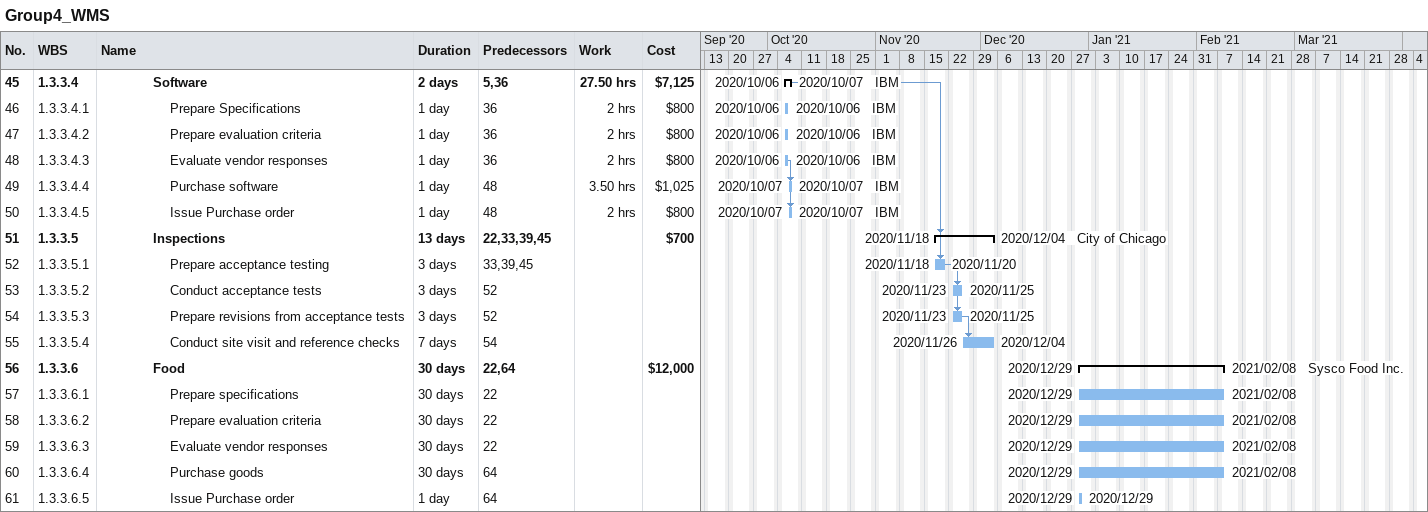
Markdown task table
Group4_WMS

| ID | WBS | Task | Duration | Start | Finish | Predecessors | Resources | Work (h) | Cost ($) |
|---|---|---|---|---|---|---|---|---|---|
| 45 | 1.3.3.4 | **Software** | 2d | 2020-10-06 | 2020-10-07 | 5, 36 | IBM | 27.50 | 7125 |
| 46 | 1.3.3.4.1 | Prepare Specifications | 1d | 2020-10-06 | 2020-10-06 | 36 | IBM | 2 | 800 |
| 47 | 1.3.3.4.2 | Prepare evaluation criteria | 1d | 2020-10-06 | 2020-10-06 | 36 | IBM | 2 | 800 |
| 48 | 1.3.3.4.3 | Evaluate vendor responses | 1d | 2020-10-06 | 2020-10-06 | 36 | IBM | 2 | 800 |
| 49 | 1.3.3.4.4 | Purchase software | 1d | 2020-10-07 | 2020-10-07 | 48 | IBM | 3.50 | 1025 |
| 50 | 1.3.3.4.5 | Issue Purchase order | 1d | 2020-10-07 | 2020-10-07 | 48 | IBM | 2 | 800 |
| 51 | 1.3.3.5 | **Inspections** | 13d | 2020-11-18 | 2020-12-04 | 22, 33, 39, 45 | City of Chicago |  | 700 |
| 52 | 1.3.3.5.1 | Prepare acceptance testing | 3d | 2020-11-18 | 2020-11-20 | 33, 39, 45 |  |  |  |
| 53 | 1.3.3.5.2 | Conduct acceptance tests | 3d | 2020-11-23 | 2020-11-25 | 52 |  |  |  |
| 54 | 1.3.3.5.3 | Prepare revisions from acceptance tests | 3d | 2020-11-23 | 2020-11-25 | 52 |  |  |  |
| 55 | 1.3.3.5.4 | Conduct site visit and reference checks | 7d | 2020-11-26 | 2020-12-04 | 54 |  |  |  |
| 56 | 1.3.3.6 | **Food** | 30d | 2020-12-29 | 2021-02-08 | 22, 64 | Sysco Food Inc. |  | 12000 |
| 57 | 1.3.3.6.1 | Prepare specifications | 30d | 2020-12-29 | 2021-02-08 | 22 |  |  |  |
| 58 | 1.3.3.6.2 | Prepare evaluation criteria | 30d | 2020-12-29 | 2021-02-08 | 22 |  |  |  |
| 59 | 1.3.3.6.3 | Evaluate vendor responses | 30d | 2020-12-29 | 2021-02-08 | 22 |  |  |  |
| 60 | 1.3.3.6.4 | Purchase goods | 30d | 2020-12-29 | 2021-02-08 | 64 |  |  |  |
| 61 | 1.3.3.6.5 | Issue Purchase order | 1d | 2020-12-29 | 2020-12-29 | 64 |  |  |  |
